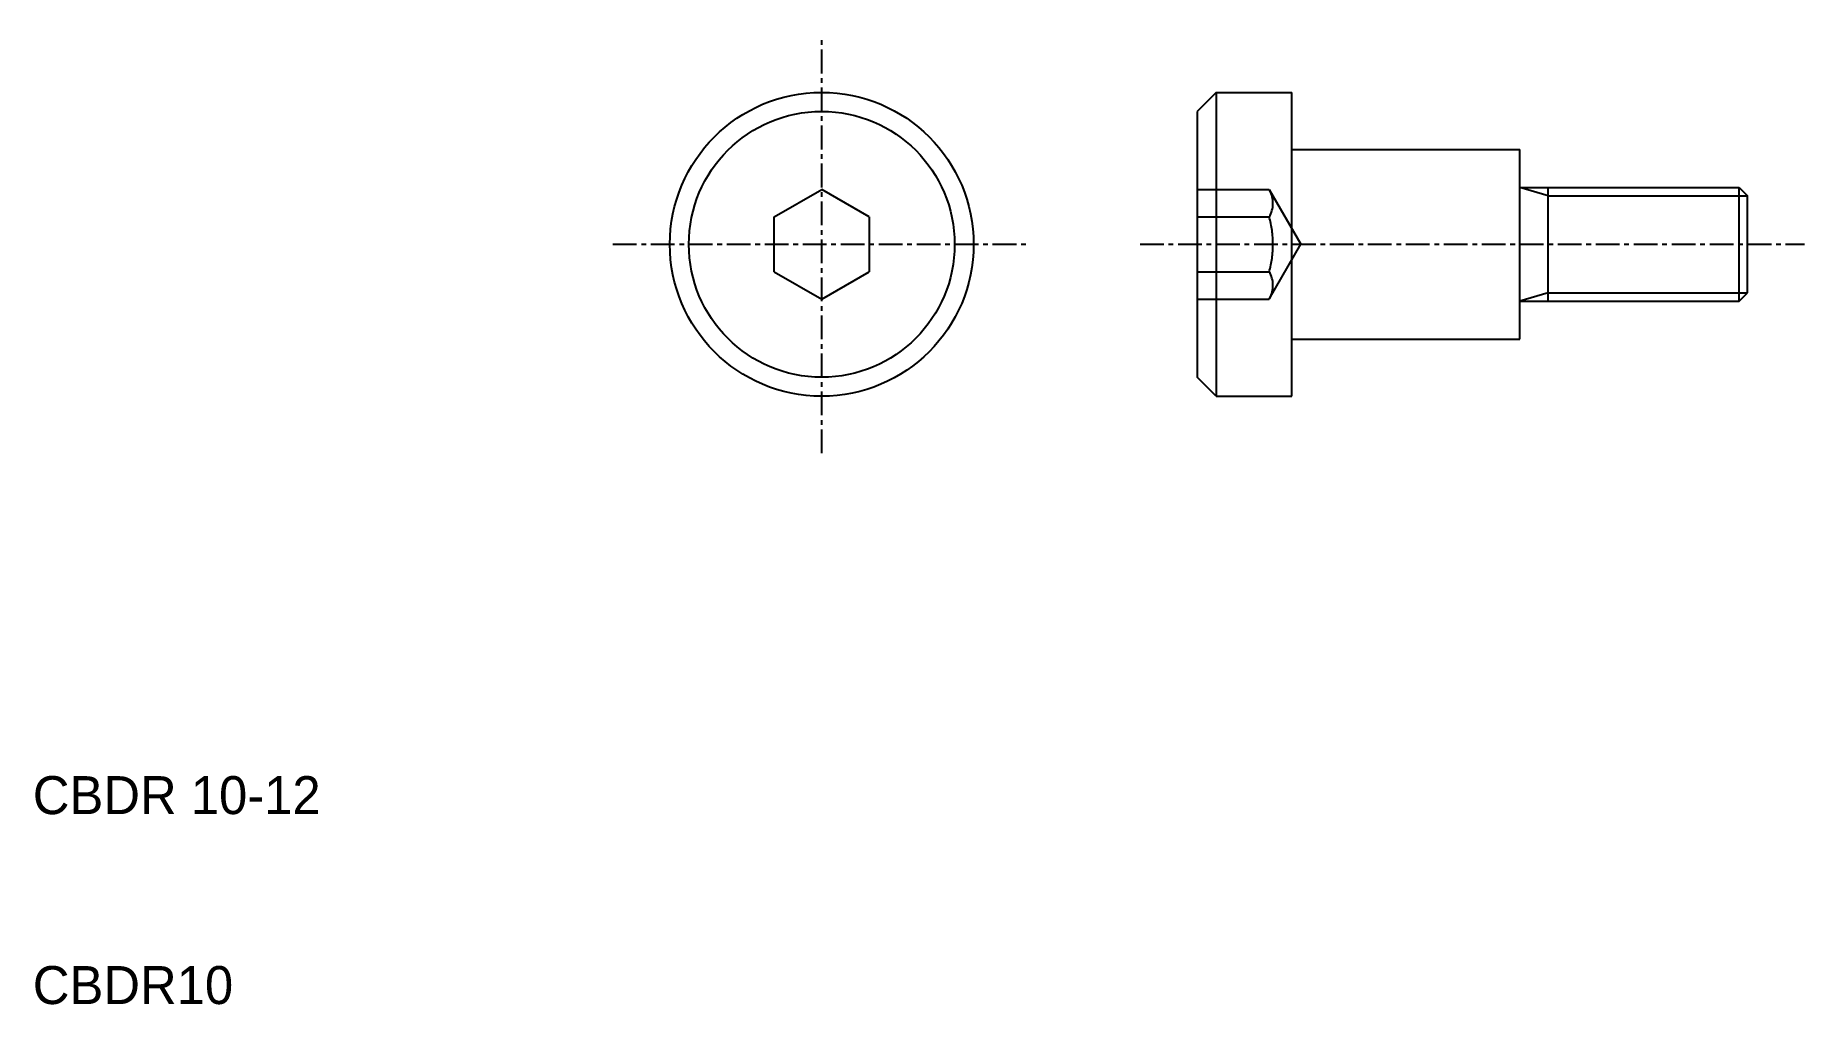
# Model space of a CAD drawing. Extents: x 51.4 to 144.6, y 61.2 to 112.2.
import ezdxf

# ---------------------------------------------------------------- set-up
doc = ezdxf.new("R2010")
doc.units = 0
doc.linetypes.add('CENTER', pattern=[2, 1.25, -0.25, 0.25, -0.25])
doc.linetypes.add('DASHED', pattern=[19.05, 12.7, -6.35])
doc.layers.get('0').update_dxf_attribs({"linetype": 'CONTINUOUS'})
doc.layers.add('CENTER', color=1, linetype='CENTER')

msp = doc.modelspace()

# ---------------------------------------------------------------- linework, layer by layer
for p, q in [((113.567, 109.186), (112.567, 108.186)), ((113.567, 109.186), (113.567, 93.186)), ((113.567, 109.186), (117.567, 109.186)), ((117.567, 106.186), (117.567, 109.186)), ((112.567, 108.186), (112.567, 94.186)), ((117.567, 106.186), (129.567, 106.186)), ((117.567, 96.186), (117.567, 106.186)), ((129.567, 104.186), (129.567, 106.186)), ((90.301, 102.629), (92.801, 104.072)), ((95.301, 102.629), (92.801, 104.072)), ((129.567, 104.186), (141.117, 104.186)), ((129.567, 98.186), (129.567, 104.186)), ((131.067, 98.186), (131.067, 104.186)), ((141.117, 98.186), (141.117, 104.186)), ((141.117, 104.186), (141.567, 103.736)), ((141.567, 98.636), (141.567, 103.736)), ((90.301, 99.742), (90.301, 102.629)), ((95.301, 102.629), (95.301, 99.742)), ((90.301, 99.742), (92.801, 98.299)), ((92.801, 98.299), (95.301, 99.742)), ((129.567, 98.186), (141.117, 98.186)), ((129.567, 96.186), (129.567, 98.186)), ((141.117, 98.186), (141.567, 98.636)), ((117.567, 96.186), (129.567, 96.186)), ((117.567, 93.186), (117.567, 96.186)), ((113.567, 93.186), (112.567, 94.186)), ((113.567, 93.186), (117.567, 93.186))]:
    msp.add_line(p, q)
at = {"color": 3, "linetype": 'DASHED'}
for p, q in [((112.567, 104.072), (116.367, 104.072)), ((116.367, 104.072), (118.033, 101.186)), ((112.567, 102.629), (116.367, 102.629)), ((116.367, 98.299), (118.033, 101.186)), ((112.567, 99.742), (116.367, 99.742)), ((112.567, 98.299), (116.367, 98.299))]:
    msp.add_line(p, q, dxfattribs=at)
at = {"color": 3}
for p, q in [((131.067, 103.736), (129.567, 104.186)), ((131.067, 103.736), (141.567, 103.736)), ((131.067, 98.636), (129.567, 98.186)), ((131.067, 98.636), (141.567, 98.636))]:
    msp.add_line(p, q, dxfattribs=at)
for radius in [8, 7]:
    msp.add_circle((92.801, 101.186), radius)
at = {"color": 3, "linetype": 'DASHED'}
for centre, radius, start, end in [((115.164, 103.351), 1.402, 329.0209, 29.0209), ((111.258, 101.186), 5.308, 0, 15.77781), ((111.258, 101.186), 5.308, 344.22219, 0), ((115.164, 99.021), 1.402, 330.9791, 30.9791)]:
    msp.add_arc(centre, radius, start, end, dxfattribs=at)
at = {"layer": 'CENTER', "color": 1, "linetype": 'CENTER'}
for p, q in [((92.801, 90.186), (92.801, 112.186)), ((81.801, 101.186), (103.801, 101.186)), ((109.567, 101.186), (144.567, 101.186))]:
    msp.add_line(p, q, dxfattribs=at)

# ---------------------------------------------------------------- texts
for s, p in [('CBDR 10-12', (51.249, 71.186)), ('CBDR10', (51.249, 61.186))]:
    msp.add_text(s, height=2).set_placement(p)

doc.saveas('drawing.dxf')
